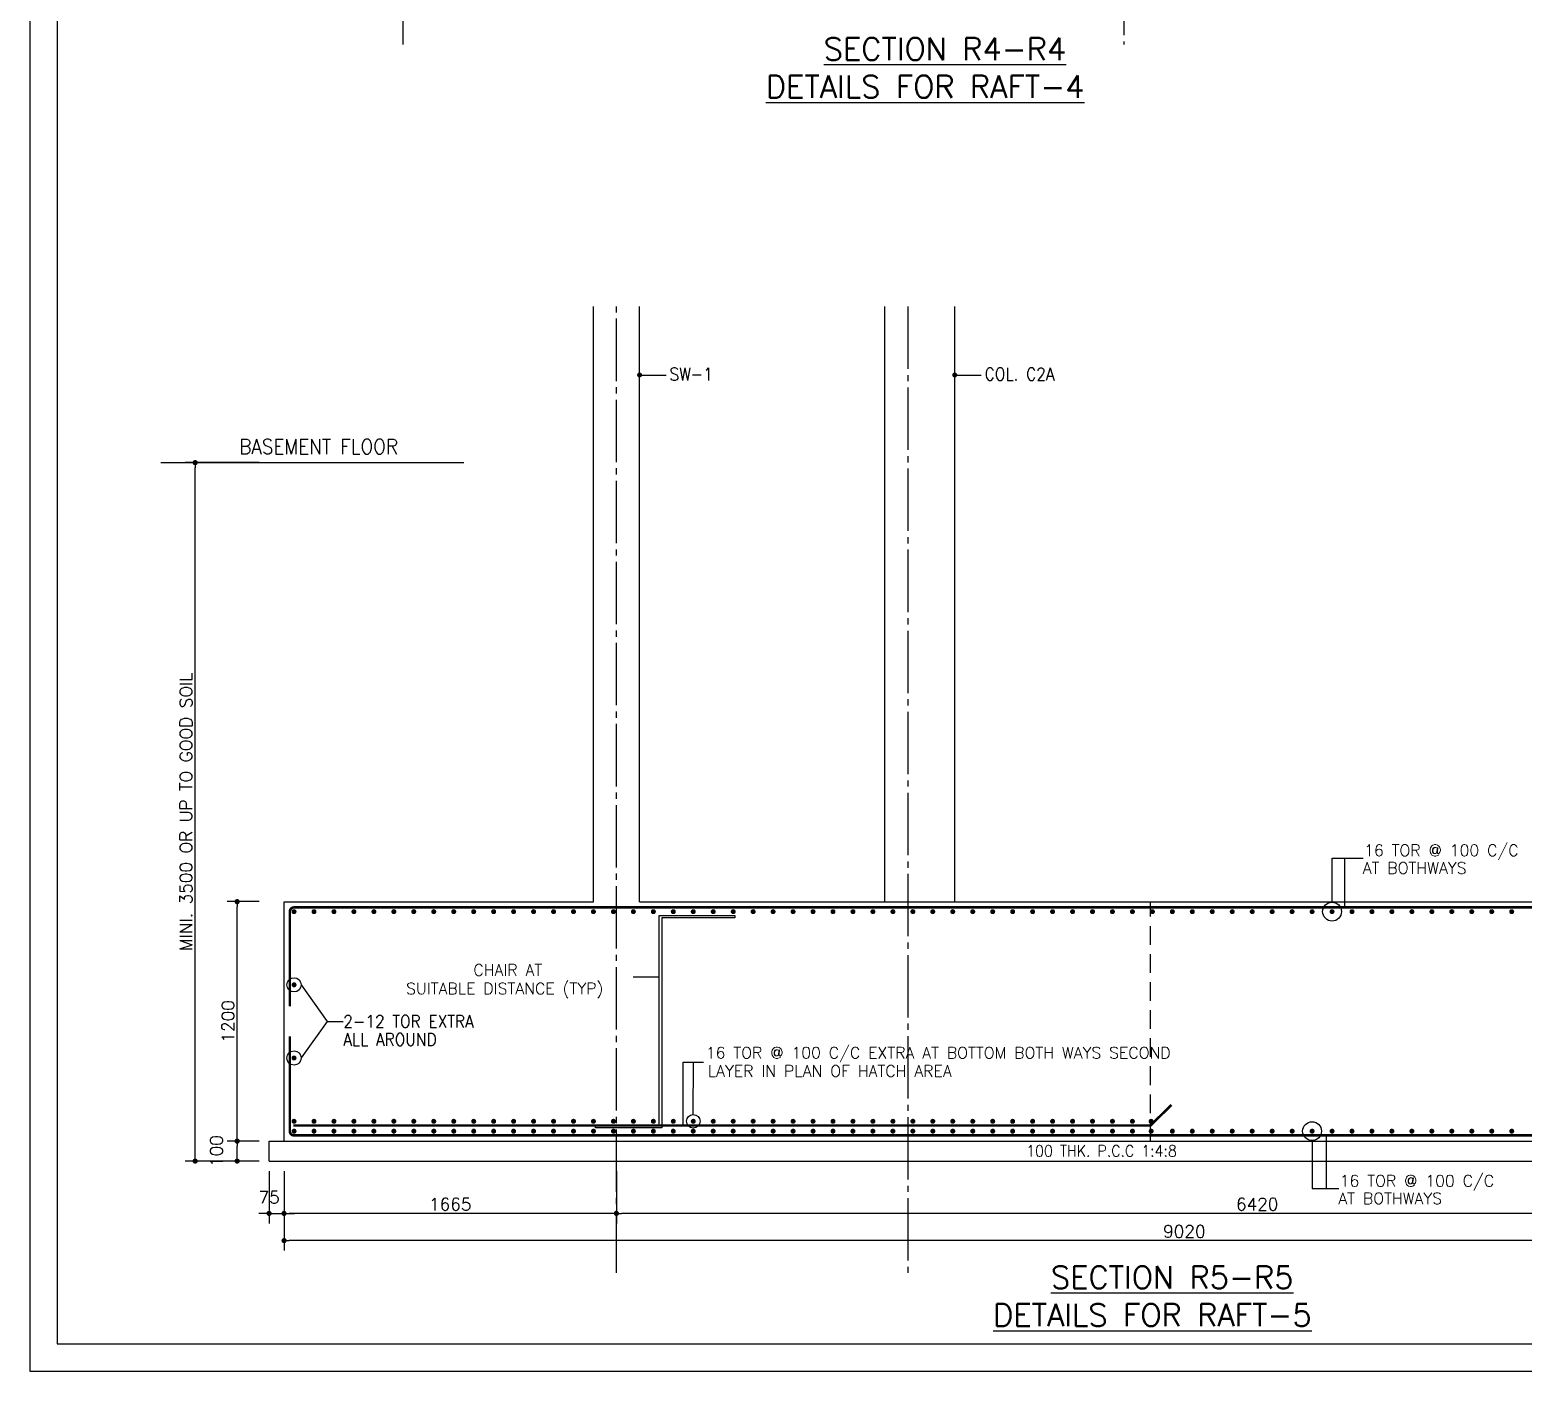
# Model space of a CAD drawing. Extents: x -200722 to 834823, y -494970 to 88783.
# Drawn here: x 433119 to 463042, y -104950 to -78065 of the extents above; entities that cross this region are included whole.
import ezdxf
from ezdxf.enums import TextEntityAlignment as Align

# ---------------------------------------------------------------- set-up
doc = ezdxf.new("R2010")
doc.units = 0
doc.header["$LTSCALE"] = 100
doc.header["$MEASUREMENT"] = 0
doc.header["$PDMODE"] = 34
for name, pattern in [('ACAD_ISO04W100', [30, 24, -3, 0, -3]), ('CL', [3.25, 2.5, -0.25, 0.25, -0.25]), ('HIDDEN', [0.375, 0.25, -0.125])]:
    doc.linetypes.add(name, pattern=pattern)
doc.layers.get('0').update_dxf_attribs({"linetype": 'CONTINUOUS'})
doc.layers.get('DEFPOINTS').update_dxf_attribs({"linetype": 'CONTINUOUS'})
for name, color, linetype in [('5', 4, 'CONTINUOUS'), ('A-Grid', 5, 'ACAD_ISO04W100'), ('BEAM', 4, 'CONTINUOUS'), ('DIM', 3, 'CONTINUOUS'), ('STEEL', 6, 'CONTINUOUS'), ('TEXT', 2, 'CONTINUOUS')]:
    doc.layers.add(name, color=color, linetype=linetype)
doc.layers.add('9_PRINT BOUNDARY_NON PRINT', color=32, linetype='CONTINUOUS', plot=False)
doc.layers.add('9_TITLE TEXT', color=7, linetype='CONTINUOUS', lineweight=20)
doc.styles.add('ROMANS', font='romans.shx')
doc.styles.get("Standard").update_dxf_attribs({"font": 'simplex.shx'})
doc.dimstyles.new('STANDARD$0', dxfattribs={"dimtxt": 2.5, "dimasz": 2.5, "dimexe": 2, "dimexo": 0.7, "dimgap": 0.9, "dimtad": 1, "dimdec": 0, "dimdsep": 46, "dimtxsty": 'ROMANS', "dimcen": 0.09, "dimclrd": 4, "dimclre": 4, "dimclrt": 3, "dimadec": 0, "dimazin": 0, "dimtfac": 1, "dimtdec": 0, "dimtmove": 0, "dimatfit": 3, "dimfxl": 1, "dimtolj": 1, "dimtzin": 0, "dimarcsym": 0})

# ---------------------------------------------------------------- blocks, each defined once
blk = doc.blocks.new('DOT')
at = {"color": 0, "linetype": 'ByBlock'}
blk.add_line((-0.5, 0), (-1, 0), dxfattribs=at)
at = {"color": 0, "linetype": 'ByBlock', "const_width": 0.5}
blk.add_lwpolyline([(-0.25, 0, 1), (0.25, 0, 1)], format="xyb", close=True, dxfattribs=at)
blk = doc.blocks.new('*D739')
at = {"layer": 'BEAM', "color": 0, "lineweight": -2, "transparency": 16777216}
for p, q in [((437713, -100340), (437073, -100340)), ((437273, -100636), (437273, -100444)), ((437713, -100740), (437073, -100740))]:
    blk.add_line(p, q, dxfattribs=at)
at = {"layer": 'DEFPOINTS', "color": 0, "lineweight": -3, "transparency": 16777216}
for p in [(437273, -100340), (437913, -100340), (437913, -100740)]:
    blk.add_point(p, dxfattribs=at)
at = {"layer": 'BEAM', "color": 0, "lineweight": -2, "transparency": 16777216, "xscale": 104, "yscale": 104, "zscale": 104}
for p, rotation in [((437273, -100340), 90), ((437273, -100740), 270)]:
    blk.add_blockref('DOT', p, dxfattribs=dict(at, rotation=rotation))
at = {"layer": 'BEAM', "color": 0, "transparency": 16777216, "insert": (436859, -100540), "char_height": 248, "attachment_point": 5, "rotation": 90}
blk.add_mtext('\\A1;100', dxfattribs=at)
blk = doc.blocks.new('_DOT')
at = {"color": 0, "linetype": 'ByBlock'}
blk.add_line((-0.5, 0), (-1, 0), dxfattribs=at)
at = {"color": 0, "linetype": 'ByBlock', "const_width": 0.5}
blk.add_lwpolyline([(-0.25, 0, 1), (0.25, 0, 1)], format="xyb", close=True, dxfattribs=at)
blk = doc.blocks.new('*D740')
at = {"layer": 'BEAM', "color": 0, "lineweight": -2, "transparency": 16777216}
for p, q in [((437713, -95540), (437073, -95540)), ((437273, -100236), (437273, -95644)), ((437713, -100340), (437073, -100340))]:
    blk.add_line(p, q, dxfattribs=at)
at = {"layer": 'DEFPOINTS', "color": 0, "lineweight": -3, "transparency": 16777216}
for p in [(437273, -95540), (437913, -95540), (437913, -100340)]:
    blk.add_point(p, dxfattribs=at)
at = {"layer": 'BEAM', "color": 0, "lineweight": -2, "transparency": 16777216, "xscale": 104, "yscale": 104, "zscale": 104}
for p, rotation in [((437273, -95540), 90), ((437273, -100340), 270)]:
    blk.add_blockref('DOT', p, dxfattribs=dict(at, rotation=rotation))
at = {"layer": 'BEAM', "color": 0, "transparency": 16777216, "insert": (437089, -97940), "char_height": 248, "attachment_point": 5, "rotation": 90}
blk.add_mtext('\\A1;1200', dxfattribs=at)
blk = doc.blocks.new('*D741')
at = {"layer": 'BEAM', "color": 0, "lineweight": -2, "transparency": 16777216}
for p, q in [((437713, -86740), (436232, -86740)), ((436432, -100636), (436432, -86844)), ((437713, -100740), (436232, -100740))]:
    blk.add_line(p, q, dxfattribs=at)
at = {"layer": 'DEFPOINTS', "color": 0, "lineweight": -3, "transparency": 16777216}
for p in [(436432, -86740), (437913, -86740, 29753), (437913, -100740)]:
    blk.add_point(p, dxfattribs=at)
at = {"layer": 'BEAM', "color": 0, "lineweight": -2, "transparency": 16777216, "xscale": 104, "yscale": 104, "zscale": 104}
for p, rotation in [((436432, -86740), 90), ((436432, -100740), 270)]:
    blk.add_blockref('DOT', p, dxfattribs=dict(at, rotation=rotation))
at = {"layer": 'BEAM', "color": 0, "transparency": 16777216, "insert": (436248, -93740), "char_height": 248, "attachment_point": 5, "rotation": 90}
blk.add_mtext('\\A1;{\\C4;MINI. 3500 OR UP TO GOOD SOIL}', dxfattribs=at)
blk = doc.blocks.new('*D744')
at = {"layer": 'BEAM', "color": 0, "lineweight": -2, "transparency": 16777216}
for p, q in [((437913, -100940), (437913, -101989)), ((438213, -100940), (438213, -101989)), ((437809, -101789), (437705, -101789)), ((437913, -101789), (438213, -101789)), ((438317, -101789), (438421, -101789))]:
    blk.add_line(p, q, dxfattribs=at)
at = {"layer": 'DEFPOINTS', "color": 0, "lineweight": -3, "transparency": 16777216}
for p in [(437913, -100740), (438213, -100740), (438213, -101789)]:
    blk.add_point(p, dxfattribs=at)
at = {"layer": 'BEAM', "color": 0, "lineweight": -2, "transparency": 16777216, "xscale": 104, "yscale": 104, "zscale": 104}
blk.add_blockref('DOT', (437913, -101789), dxfattribs=at)
at = {"layer": 'BEAM', "color": 0, "lineweight": -2, "transparency": 16777216, "xscale": 104, "yscale": 104, "zscale": 104, "rotation": 180}
blk.add_blockref('DOT', (438213, -101789), dxfattribs=at)
at = {"layer": 'BEAM', "color": 0, "transparency": 16777216, "insert": (437913, -101465), "char_height": 248, "attachment_point": 5}
blk.add_mtext('\\A1;75', dxfattribs=at)
blk = doc.blocks.new('*D745')
at = {"layer": 'BEAM', "color": 0, "lineweight": -2, "transparency": 16777216}
for p, q in [((438213, -100940), (438213, -101989)), ((444873, -100940), (444873, -101989)), ((444769, -101789), (438317, -101789))]:
    blk.add_line(p, q, dxfattribs=at)
at = {"layer": 'DEFPOINTS', "color": 0, "lineweight": -3, "transparency": 16777216}
for p in [(438213, -100740), (444873, -100740, 48862), (438213, -101789)]:
    blk.add_point(p, dxfattribs=at)
at = {"layer": 'BEAM', "color": 0, "lineweight": -2, "transparency": 16777216, "xscale": 104, "yscale": 104, "zscale": 104, "rotation": 180}
blk.add_blockref('DOT', (438213, -101789), dxfattribs=at)
at = {"layer": 'BEAM', "color": 0, "lineweight": -2, "transparency": 16777216, "xscale": 104, "yscale": 104, "zscale": 104}
blk.add_blockref('DOT', (444873, -101789), dxfattribs=at)
at = {"layer": 'BEAM', "color": 0, "transparency": 16777216, "insert": (441543, -101605), "char_height": 248, "attachment_point": 5}
blk.add_mtext('\\A1;1665', dxfattribs=at)
blk = doc.blocks.new('*D747')
at = {"layer": 'BEAM', "color": 0, "lineweight": -2, "transparency": 16777216}
for p, q in [((438213, -100940), (438213, -102534)), ((474293, -100940), (474293, -102534)), ((474189, -102334), (438317, -102334))]:
    blk.add_line(p, q, dxfattribs=at)
at = {"layer": 'DEFPOINTS', "color": 0, "lineweight": -3, "transparency": 16777216}
for p in [(438213, -100740), (474293, -100740, 29786), (438213, -102334)]:
    blk.add_point(p, dxfattribs=at)
at = {"layer": 'BEAM', "color": 0, "lineweight": -2, "transparency": 16777216, "xscale": 104, "yscale": 104, "zscale": 104, "rotation": 180}
blk.add_blockref('DOT', (438213, -102334), dxfattribs=at)
at = {"layer": 'BEAM', "color": 0, "lineweight": -2, "transparency": 16777216, "xscale": 104, "yscale": 104, "zscale": 104}
blk.add_blockref('DOT', (474293, -102334), dxfattribs=at)
at = {"layer": 'BEAM', "color": 0, "transparency": 16777216, "insert": (456253, -102150), "char_height": 248, "attachment_point": 5}
blk.add_mtext('\\A1;9020', dxfattribs=at)
blk = doc.blocks.new('*D743')
at = {"layer": 'BEAM', "color": 0, "lineweight": -2, "transparency": 16777216}
for p, q in [((444873, -100940), (444873, -101989)), ((470553, -100940), (470553, -101989)), ((470449, -101789), (444977, -101789))]:
    blk.add_line(p, q, dxfattribs=at)
at = {"layer": 'DEFPOINTS', "color": 0, "lineweight": -3, "transparency": 16777216}
for p in [(444873, -100740, 29786), (470553, -100740, 29786), (444873, -101789)]:
    blk.add_point(p, dxfattribs=at)
at = {"layer": 'BEAM', "color": 0, "lineweight": -2, "transparency": 16777216, "xscale": 104, "yscale": 104, "zscale": 104, "rotation": 180}
blk.add_blockref('DOT', (444873, -101789), dxfattribs=at)
at = {"layer": 'BEAM', "color": 0, "lineweight": -2, "transparency": 16777216, "xscale": 104, "yscale": 104, "zscale": 104}
blk.add_blockref('DOT', (470553, -101789), dxfattribs=at)
at = {"layer": 'BEAM', "color": 0, "transparency": 16777216, "insert": (457713, -101605), "char_height": 248, "attachment_point": 5}
blk.add_mtext('\\A1;6420', dxfattribs=at)

msp = doc.modelspace()

# ---------------------------------------------------------------- linework, layer by layer
at = {"color": 18, "true_color": 0x000000}
msp.add_lwpolyline([(433669.4, -104400.4), (525079.4, -104400.4), (525079.4, -40160.4), (433669.4, -40160.4)], close=True, dxfattribs=at)
at = {"layer": '5', "color": 18, "lineweight": -3, "ltscale": 0.4, "true_color": 0x000000}
for p, q in [((444412.8, -95540.4), (444412.8, -83609.2)), ((445332.8, -95540.4), (445332.8, -83609.2)), ((450252.8, -95540.4), (450252.8, -83609.2)), ((451652.8, -95540.4), (451652.8, -83609.2)), ((438212.8, -100340.4), (438212.8, -95540.4)), ((438212.8, -95540.4, -29786.5), (444412.8, -95540.4, -29786.5)), ((445332.8, -95540.4, -29786.5), (470212.8, -95540.4, -29786.5)), ((437912.8, -100340.4, -29786.5), (474592.8, -100340.4, -29786.5)), ((437912.8, -100740.4), (437912.8, -100340.4)), ((437912.8, -100740.4, -29786.5), (474592.8, -100740.4, -29786.5))]:
    msp.add_line(p, q, dxfattribs=at)
at = {"layer": '5', "color": 40, "linetype": 'HIDDEN', "lineweight": -3, "ltscale": 15}
msp.add_line((455572.8, -100340.4, -24267), (455572.8, -95540.4, -29786.5), dxfattribs=at)
at = {"layer": '9_PRINT BOUNDARY_NON PRINT', "color": 18, "true_color": 0x000000}
msp.add_lwpolyline([(433119.4, -104950.4), (525629.4, -104950.4), (525629.4, -39610.4), (433119.4, -39610.4)], close=True, dxfattribs=at)
at = {"layer": '9_TITLE TEXT', "color": 18, "true_color": 0x000000}
msp.add_lwpolyline([(525079.4, -40160.4), (433669.4, -40160.4), (433669.4, -104400.4), (525079.4, -104400.4)], dxfattribs=at)
at = {"layer": 'A-Grid', "color": 8, "linetype": 'CL', "ltscale": 5}
for p, q in [((440598.8, -78357.7), (440598.8, -60673.1)), ((444872.8, -102978.9), (444872.8, -83609.2))]:
    msp.add_line(p, q, dxfattribs=at)
for points in [[(455038.8, -60673.1), (455038.8, -78357.7)], [(450712.8, -83609.2), (450712.8, -102978.9)]]:
    msp.add_lwpolyline(points, dxfattribs=at)
at = {"layer": 'DIM', "color": 18, "lineweight": -3, "ltscale": 0.4, "true_color": 0x000000}
msp.add_line((435741.9, -86740.4, -33.9), (441812.8, -86740.4, -33.9), dxfattribs=at)
at = {"layer": 'STEEL', "color": 18, "lineweight": -3, "ltscale": 0.4, "true_color": 0x000000, "const_width": 50.8}
for points in [[(474177.8, -97640.4), (474177.8, -95740.4, 0.4142136), (474092.8, -95655.4), (438412.8, -95655.4, 0.4142136), (438327.8, -95740.4), (438327.8, -97640.4)], [(474177.8, -98240.4), (474177.8, -100140.4, -0.4142136), (474092.8, -100225.4), (438412.8, -100225.4, -0.4142136), (438327.8, -100140.4), (438327.8, -98240.4)]]:
    msp.add_lwpolyline(points, format="xyb", dxfattribs=at)
at = {"layer": 'STEEL', "color": 18, "lineweight": -3, "ltscale": 0.4, "true_color": 0x000000, "const_width": 50}
for points in [[(438437.8, -95740.4, 1), (438387.8, -95740.4, 1)], [(438837.8, -95740.4, 1), (438787.8, -95740.4, 1)], [(439237.8, -95740.4, 1), (439187.8, -95740.4, 1)], [(439637.8, -95740.4, 1), (439587.8, -95740.4, 1)], [(440037.8, -95740.4, 1), (439987.8, -95740.4, 1)], [(440437.8, -95740.4, 1), (440387.8, -95740.4, 1)], [(440837.8, -95740.4, 1), (440787.8, -95740.4, 1)], [(441237.8, -95740.4, 1), (441187.8, -95740.4, 1)], [(441637.8, -95740.4, 1), (441587.8, -95740.4, 1)], [(442037.8, -95740.4, 1), (441987.8, -95740.4, 1)], [(442437.8, -95740.4, 1), (442387.8, -95740.4, 1)], [(442837.8, -95740.4, 1), (442787.8, -95740.4, 1)], [(443237.8, -95740.4, 1), (443187.8, -95740.4, 1)], [(443637.8, -95740.4, 1), (443587.8, -95740.4, 1)], [(444037.8, -95740.4, 1), (443987.8, -95740.4, 1)], [(444437.8, -95740.4, 1), (444387.8, -95740.4, 1)], [(444837.8, -95740.4, 1), (444787.8, -95740.4, 1)], [(445237.8, -95740.4, 1), (445187.8, -95740.4, 1)], [(445637.8, -95740.4, 1), (445587.8, -95740.4, 1)], [(446037.8, -95740.4, 1), (445987.8, -95740.4, 1)], [(446437.8, -95740.4, 1), (446387.8, -95740.4, 1)], [(446837.8, -95740.4, 1), (446787.8, -95740.4, 1)], [(447237.8, -95740.4, 1), (447187.8, -95740.4, 1)], [(447637.8, -95740.4, 1), (447587.8, -95740.4, 1)], [(448037.8, -95740.4, 1), (447987.8, -95740.4, 1)], [(448437.8, -95740.4, 1), (448387.8, -95740.4, 1)], [(448837.8, -95740.4, 1), (448787.8, -95740.4, 1)], [(449237.8, -95740.4, 1), (449187.8, -95740.4, 1)], [(449637.8, -95740.4, 1), (449587.8, -95740.4, 1)], [(450037.8, -95740.4, 1), (449987.8, -95740.4, 1)], [(450437.8, -95740.4, 1), (450387.8, -95740.4, 1)], [(450837.8, -95740.4, 1), (450787.8, -95740.4, 1)], [(451237.8, -95740.4, 1), (451187.8, -95740.4, 1)], [(451637.8, -95740.4, 1), (451587.8, -95740.4, 1)], [(452037.8, -95740.4, 1), (451987.8, -95740.4, 1)], [(452437.8, -95740.4, 1), (452387.8, -95740.4, 1)], [(452837.8, -95740.4, 1), (452787.8, -95740.4, 1)], [(453237.8, -95740.4, 1), (453187.8, -95740.4, 1)], [(453637.8, -95740.4, 1), (453587.8, -95740.4, 1)], [(454037.8, -95740.4, 1), (453987.8, -95740.4, 1)], [(454437.8, -95740.4, 1), (454387.8, -95740.4, 1)], [(454837.8, -95740.4, 1), (454787.8, -95740.4, 1)], [(455237.8, -95740.4, 1), (455187.8, -95740.4, 1)], [(455637.8, -95740.4, 1), (455587.8, -95740.4, 1)], [(456037.8, -95740.4, 1), (455987.8, -95740.4, 1)], [(456437.8, -95740.4, 1), (456387.8, -95740.4, 1)], [(456837.8, -95740.4, 1), (456787.8, -95740.4, 1)], [(457237.8, -95740.4, 1), (457187.8, -95740.4, 1)], [(457637.8, -95740.4, 1), (457587.8, -95740.4, 1)], [(458037.8, -95740.4, 1), (457987.8, -95740.4, 1)], [(458437.8, -95740.4, 1), (458387.8, -95740.4, 1)], [(458837.8, -95740.4, 1), (458787.8, -95740.4, 1)], [(459237.8, -95740.4, 1), (459187.8, -95740.4, 1)], [(459637.8, -95740.4, 1), (459587.8, -95740.4, 1)], [(460037.8, -95740.4, 1), (459987.8, -95740.4, 1)], [(460437.8, -95740.4, 1), (460387.8, -95740.4, 1)], [(460837.8, -95740.4, 1), (460787.8, -95740.4, 1)], [(461237.8, -95740.4, 1), (461187.8, -95740.4, 1)], [(461637.8, -95740.4, 1), (461587.8, -95740.4, 1)], [(462037.8, -95740.4, 1), (461987.8, -95740.4, 1)], [(462437.8, -95740.4, 1), (462387.8, -95740.4, 1)], [(462837.8, -95740.4, 1), (462787.8, -95740.4, 1)], [(438437.8, -97207.1, -1), (438387.8, -97207.1, -1)], [(438437.8, -98673.7, -1), (438387.8, -98673.7, -1)], [(438437.8, -99942.5, -1), (438387.8, -99942.5, -1)], [(438837.8, -99942.5, -1), (438787.8, -99942.5, -1)], [(439237.8, -99942.5, -1), (439187.8, -99942.5, -1)], [(439637.8, -99942.5, -1), (439587.8, -99942.5, -1)], [(440037.8, -99942.5, -1), (439987.8, -99942.5, -1)], [(440437.8, -99942.5, -1), (440387.8, -99942.5, -1)], [(440837.8, -99942.5, -1), (440787.8, -99942.5, -1)], [(441237.8, -99942.5, -1), (441187.8, -99942.5, -1)], [(441637.8, -99942.5, -1), (441587.8, -99942.5, -1)], [(442037.8, -99942.5, -1), (441987.8, -99942.5, -1)], [(442437.8, -99942.5, -1), (442387.8, -99942.5, -1)], [(442837.8, -99942.5, -1), (442787.8, -99942.5, -1)], [(443237.8, -99942.5, -1), (443187.8, -99942.5, -1)], [(443637.8, -99942.5, -1), (443587.8, -99942.5, -1)], [(444037.8, -99942.5, -1), (443987.8, -99942.5, -1)], [(444437.8, -99942.5, -1), (444387.8, -99942.5, -1)], [(444837.8, -99942.5, -1), (444787.8, -99942.5, -1)], [(445237.8, -99942.5, -1), (445187.8, -99942.5, -1)], [(445637.8, -99942.5, -1), (445587.8, -99942.5, -1)], [(446037.8, -99942.5, -1), (445987.8, -99942.5, -1)], [(446437.8, -99942.5, -1), (446387.8, -99942.5, -1)], [(446837.8, -99942.5, -1), (446787.8, -99942.5, -1)], [(447237.8, -99942.5, -1), (447187.8, -99942.5, -1)], [(447637.8, -99942.5, -1), (447587.8, -99942.5, -1)], [(448037.8, -99942.5, -1), (447987.8, -99942.5, -1)], [(448437.8, -99942.5, -1), (448387.8, -99942.5, -1)], [(448837.8, -99942.5, -1), (448787.8, -99942.5, -1)], [(449237.8, -99942.5, -1), (449187.8, -99942.5, -1)], [(449637.8, -99942.5, -1), (449587.8, -99942.5, -1)], [(450037.8, -99942.5, -1), (449987.8, -99942.5, -1)], [(450437.8, -99942.5, -1), (450387.8, -99942.5, -1)], [(450837.8, -99942.5, -1), (450787.8, -99942.5, -1)], [(451237.8, -99942.5, -1), (451187.8, -99942.5, -1)], [(451637.8, -99942.5, -1), (451587.8, -99942.5, -1)], [(452037.8, -99942.5, -1), (451987.8, -99942.5, -1)], [(452437.8, -99942.5, -1), (452387.8, -99942.5, -1)], [(452837.8, -99942.5, -1), (452787.8, -99942.5, -1)], [(453237.8, -99942.5, -1), (453187.8, -99942.5, -1)], [(453637.8, -99942.5, -1), (453587.8, -99942.5, -1)], [(454037.8, -99942.5, -1), (453987.8, -99942.5, -1)], [(454437.8, -99942.5, -1), (454387.8, -99942.5, -1)], [(454837.8, -99942.5, -1), (454787.8, -99942.5, -1)], [(455237.8, -99942.5, -1), (455187.8, -99942.5, -1)], [(455612.5, -99942.5, -1), (455562.5, -99942.5, -1)], [(438437.8, -100140.4, -1), (438387.8, -100140.4, -1)], [(438837.8, -100140.4, -1), (438787.8, -100140.4, -1)], [(439237.8, -100140.4, -1), (439187.8, -100140.4, -1)], [(439637.8, -100140.4, -1), (439587.8, -100140.4, -1)], [(440037.8, -100140.4, -1), (439987.8, -100140.4, -1)], [(440437.8, -100140.4, -1), (440387.8, -100140.4, -1)], [(440837.8, -100140.4, -1), (440787.8, -100140.4, -1)], [(441237.8, -100140.4, -1), (441187.8, -100140.4, -1)], [(441637.8, -100140.4, -1), (441587.8, -100140.4, -1)], [(442037.8, -100140.4, -1), (441987.8, -100140.4, -1)], [(442437.8, -100140.4, -1), (442387.8, -100140.4, -1)], [(442837.8, -100140.4, -1), (442787.8, -100140.4, -1)], [(443237.8, -100140.4, -1), (443187.8, -100140.4, -1)], [(443637.8, -100140.4, -1), (443587.8, -100140.4, -1)], [(444037.8, -100140.4, -1), (443987.8, -100140.4, -1)], [(444437.8, -100140.4, -1), (444387.8, -100140.4, -1)], [(444837.8, -100140.4, -1), (444787.8, -100140.4, -1)], [(445237.8, -100140.4, -1), (445187.8, -100140.4, -1)], [(445637.8, -100140.4, -1), (445587.8, -100140.4, -1)], [(446037.8, -100140.4, -1), (445987.8, -100140.4, -1)], [(446437.8, -100140.4, -1), (446387.8, -100140.4, -1)], [(446837.8, -100140.4, -1), (446787.8, -100140.4, -1)], [(447237.8, -100140.4, -1), (447187.8, -100140.4, -1)], [(447637.8, -100140.4, -1), (447587.8, -100140.4, -1)], [(448037.8, -100140.4, -1), (447987.8, -100140.4, -1)], [(448437.8, -100140.4, -1), (448387.8, -100140.4, -1)], [(448837.8, -100140.4, -1), (448787.8, -100140.4, -1)], [(449237.8, -100140.4, -1), (449187.8, -100140.4, -1)], [(449637.8, -100140.4, -1), (449587.8, -100140.4, -1)], [(450037.8, -100140.4, -1), (449987.8, -100140.4, -1)], [(450437.8, -100140.4, -1), (450387.8, -100140.4, -1)], [(450837.8, -100140.4, -1), (450787.8, -100140.4, -1)], [(451237.8, -100140.4, -1), (451187.8, -100140.4, -1)], [(451637.8, -100140.4, -1), (451587.8, -100140.4, -1)], [(452037.8, -100140.4, -1), (451987.8, -100140.4, -1)], [(452437.8, -100140.4, -1), (452387.8, -100140.4, -1)], [(452837.8, -100140.4, -1), (452787.8, -100140.4, -1)], [(453237.8, -100140.4, -1), (453187.8, -100140.4, -1)], [(453637.8, -100140.4, -1), (453587.8, -100140.4, -1)], [(454037.8, -100140.4, -1), (453987.8, -100140.4, -1)], [(454437.8, -100140.4, -1), (454387.8, -100140.4, -1)], [(454837.8, -100140.4, -1), (454787.8, -100140.4, -1)], [(455237.8, -100140.4, -1), (455187.8, -100140.4, -1)], [(455612.5, -100140.4, -1), (455562.5, -100140.4, -1)], [(456037.8, -100140.4, -1), (455987.8, -100140.4, -1)], [(456437.8, -100140.4, -1), (456387.8, -100140.4, -1)], [(456837.8, -100140.4, -1), (456787.8, -100140.4, -1)], [(457237.8, -100140.4, -1), (457187.8, -100140.4, -1)], [(457637.8, -100140.4, -1), (457587.8, -100140.4, -1)], [(458037.8, -100140.4, -1), (457987.8, -100140.4, -1)], [(458437.8, -100140.4, -1), (458387.8, -100140.4, -1)], [(458837.8, -100140.4, -1), (458787.8, -100140.4, -1)], [(459237.8, -100140.4, -1), (459187.8, -100140.4, -1)], [(459637.8, -100140.4, -1), (459587.8, -100140.4, -1)], [(460037.8, -100140.4, -1), (459987.8, -100140.4, -1)], [(460437.8, -100140.4, -1), (460387.8, -100140.4, -1)], [(460837.8, -100140.4, -1), (460787.8, -100140.4, -1)], [(461237.8, -100140.4, -1), (461187.8, -100140.4, -1)], [(461637.8, -100140.4, -1), (461587.8, -100140.4, -1)], [(462037.8, -100140.4, -1), (461987.8, -100140.4, -1)], [(462437.8, -100140.4, -1), (462387.8, -100140.4, -1)], [(462837.8, -100140.4, -1), (462787.8, -100140.4, -1)]]:
    msp.add_lwpolyline(points, format="xyb", close=True, dxfattribs=at)
at = {"layer": 'STEEL', "color": 18, "lineweight": -3, "ltscale": 0.4, "true_color": 0x000000, "const_width": 50.8}
msp.add_lwpolyline([(455994.9, -99614.2), (455572.8, -100027.5), (438402.1, -100027.5)], dxfattribs=at)
at = {"layer": 'TEXT', "color": 18, "true_color": 0x000000}
for p, q in [((445332.8, -84983.9), (445868.5, -84983.9)), ((451648.9, -84983.9), (452184.5, -84983.9)), ((459212.8, -94666.8), (459838.7, -94666.8)), ((459212.8, -95551.5), (459212.8, -94666.8)), ((459468.5, -95655.4), (459468.5, -94666.8)), ((438556.1, -97207.1), (439074.6, -97940.4)), ((439074.6, -97940.4), (438556.1, -98673.7)), ((439074.6, -97940.4), (439399.1, -97940.4)), ((446212, -100027.5), (446212, -98756.9)), ((446212, -98756.9), (446618.3, -98756.9)), ((459097.2, -100225.4), (459097.2, -101290.1)), ((458812.8, -100329.3), (458812.8, -101290.1)), ((458812.8, -101290.1), (459349.3, -101290.1))]:
    msp.add_line(p, q, dxfattribs=at)
at = {"layer": 'TEXT', "color": 18, "ltscale": 0.4, "true_color": 0x000000}
for p, q in [((445729.6, -97054.6, 2076.8), (445211.1, -97054.6, 2076.8)), ((446412.8, -99806.5), (446415.1, -98756.9))]:
    msp.add_line(p, q, dxfattribs=at)
at = {"layer": 'TEXT', "color": 18, "true_color": 0x000000, "const_width": 50}
for points in [[(445311.8, -84983.9, 1), (445361.8, -84983.9, 1)], [(451627.8, -84983.9, 1), (451677.8, -84983.9, 1)]]:
    msp.add_lwpolyline(points, format="xyb", close=True, dxfattribs=at)
at = {"layer": 'TEXT', "color": 18, "ltscale": 0.4, "true_color": 0x000000, "elevation": 2076.8}
msp.add_lwpolyline([(447247.8, -95866.3), (445779.6, -95866.3), (445779.6, -100076.7), (444451.3, -100076.7), (444451.3, -100026.7), (445729.6, -100026.7), (445729.6, -95816.3), (447247.8, -95816.3), (447247.8, -95866.3)], dxfattribs=at)
at = {"layer": 'TEXT', "color": 18, "true_color": 0x000000}
for centre, radius in [((459212.8, -95740.4), 188.9), ((438412.8, -97207.1), 143.3), ((438412.8, -98673.7), 143.3), ((458812.8, -100140.4), 188.9)]:
    msp.add_circle(centre, radius, dxfattribs=at)
at = {"layer": 'TEXT', "color": 18, "ltscale": 0.4, "true_color": 0x000000}
msp.add_circle((446412.8, -99942.5), 136, dxfattribs=at)

# ---------------------------------------------------------------- texts
at = {"layer": 'TEXT', "color": 18, "true_color": 0x000000}
for s, height, p in [('%%USECTION R4-R4', 450, (449026.9, -78672.5, -29786.5)), ('%%UDETAILS FOR RAFT-4', 450, (447868.6, -79428.8, -29786.5)), ('16 TOR @ 100 C/C', 230, (459855.1, -94627.2)), ('AT BOTHWAYS', 230, (459827.8, -94980)), ('16 TOR @ 100 C/C EXTRA AT BOTTOM BOTH WAYS SECOND', 230, (446663.7, -98683.8, -11499.5)), ('LAYER IN PLAN OF HATCH AREA ', 230, (446703.5, -99049.3, -11499.5)), ('16 TOR @ 100 C/C', 230, (459365.8, -101250.6)), ('AT BOTHWAYS', 230, (459338.4, -101603.4)), ('%%USECTION R5-R5', 450, (453580.1, -103293.7, -29786.5)), ('%%UDETAILS FOR RAFT-5', 450, (452421.8, -104050.1, -29786.5))]:
    msp.add_text(s, height=height, dxfattribs=at).set_placement(p)
at = {"layer": 'TEXT', "color": 18, "true_color": 0x000000, "width": 0.9}
for s, p in [('SW-1', (445937.1, -84965.6, -29786.5)), ('COL. C2A', (452253.2, -84965.6, -29786.5)), ('2-12 TOR EXTRA', (439399.1, -97940.4, -29786.5)), ('ALL AROUND', (439399.1, -98303.1, -29786.5))]:
    msp.add_text(s, height=250, dxfattribs=at).set_placement(p, align=Align.MIDDLE_LEFT)
msp.add_text('BASEMENT FLOOR', height=300, dxfattribs=at).set_placement((437315.8, -86567.4, -3284.7))
at = {"layer": 'TEXT', "color": 18, "true_color": 0x000000}
for s, p in [('CHAIR AT', (442006.9, -96909.5, 2076.8)), ('SUITABLE DISTANCE (TYP)', (440659, -97281.4, 2076.8))]:
    msp.add_text(s, height=230, dxfattribs=at).set_placement(p, align=Align.MIDDLE_LEFT)
at = {"layer": 'TEXT', "color": 18, "ltscale": 5, "true_color": 0x000000, "style": 'ROMANS', "width": 0.9}
msp.add_text('100 THK. P.C.C 1:4:8', height=230, dxfattribs=at).set_placement((453085.1, -100535.7, -53823.2), align=Align.MIDDLE_LEFT)

# ---------------------------------------------------------------- dimensions: what is measured, and where the dimension line sits
at = {"layer": 'BEAM', "color": 18, "true_color": 0x000000}
dim = msp.add_linear_dim(base=(436432.4, -86740.4, -29786.5), p1=(437912.8, -100740.4, -29786.5), p2=(437912.8, -86740.4, -33.9), angle=90, text='{\\C4;MINI. <> OR UP TO GOOD SOIL}', dimstyle='STANDARD$0', override={"dimscale": 8, "dimtxt": 31, "dimasz": 13, "dimexe": 25, "dimexo": 25, "dimgap": 7.5, "dimlfac": 0.25, "dimzin": 3, "dimtxsty": 'Standard', "dimblk": 'DOT', "dimcen": 3, "dimdle": 4, "dimclrd": 0, "dimclre": 0, "dimclrt": 0, "dimtmove": 2, "dimldrblk": 'DOT', "dimtzin": 3}, dxfattribs=at)
dim.commit()
dim.dimension.update_dxf_attribs({"geometry": '*D741', "text_midpoint": (436248.4, -93740.4, -29786.5)})
for base, p1, p2, angle, picture, middle in [((437272.8, -95540.4, -29786.5), (437912.8, -100340.4, -29786.5), (437912.8, -95540.4, -29786.5), 90, '*D740', (437088.8, -97940.4, -29786.5)), ((437272.8, -100340.4, -29786.5), (437912.8, -100740.4, -29786.5), (437912.8, -100340.4, -29786.5), 90, '*D739', (436858.8, -100540.4, -29786.5)), ((438212.8, -101788.8, -29786.5), (444872.8, -100740.4, 19075.1), (438212.8, -100740.4, -29786.5), 180, '*D745', (441542.8, -101604.8, -29786.5)), ((444872.8, -101788.8, -29786.5), (470552.8, -100740.4), (444872.8, -100740.4), 180, '*D743', (457712.8, -101604.8, -29786.5))]:
    dim = msp.add_linear_dim(base=base, p1=p1, p2=p2, angle=angle, dimstyle='STANDARD$0', override={"dimscale": 8, "dimtxt": 31, "dimasz": 13, "dimexe": 25, "dimexo": 25, "dimgap": 7.5, "dimlfac": 0.25, "dimzin": 3, "dimtxsty": 'Standard', "dimblk": 'DOT', "dimcen": 3, "dimdle": 4, "dimclrd": 0, "dimclre": 0, "dimclrt": 0, "dimtmove": 2, "dimldrblk": 'DOT', "dimtzin": 3}, dxfattribs=at)
    dim.commit()
    dim.dimension.update_dxf_attribs({"geometry": picture, "text_midpoint": middle})
dim = msp.add_linear_dim(base=(438212.8, -101788.8, -29786.5), p1=(437912.8, -100740.4, -29786.5), p2=(438212.8, -100740.4, -29786.5), dimstyle='STANDARD$0', override={"dimscale": 8, "dimtxt": 31, "dimasz": 13, "dimexe": 25, "dimexo": 25, "dimgap": 7.5, "dimlfac": 0.25, "dimzin": 3, "dimtxsty": 'Standard', "dimblk": 'DOT', "dimcen": 3, "dimdle": 4, "dimclrd": 0, "dimclre": 0, "dimclrt": 0, "dimtmove": 2, "dimldrblk": 'DOT', "dimtzin": 3}, dxfattribs=at)
dim.commit()
dim.dimension.update_dxf_attribs({"geometry": '*D744', "text_midpoint": (437912.8, -101464.6, -29786.5), "dimtype": 160})
dim = msp.add_linear_dim(base=(438212.8, -102333.9, -29786.5), p1=(474292.8, -100740.4), p2=(438212.8, -100740.4, -29786.5), dimstyle='STANDARD$0', override={"dimscale": 8, "dimtxt": 31, "dimasz": 13, "dimexe": 25, "dimexo": 25, "dimgap": 7.5, "dimlfac": 0.25, "dimzin": 3, "dimtxsty": 'Standard', "dimblk": 'DOT', "dimcen": 3, "dimdle": 4, "dimclrd": 0, "dimclre": 0, "dimclrt": 0, "dimtmove": 2, "dimldrblk": 'DOT', "dimtzin": 3}, dxfattribs=at)
dim.commit()
dim.dimension.update_dxf_attribs({"geometry": '*D747', "text_midpoint": (456252.8, -102149.9, -29786.5)})

doc.saveas('drawing.dxf')
